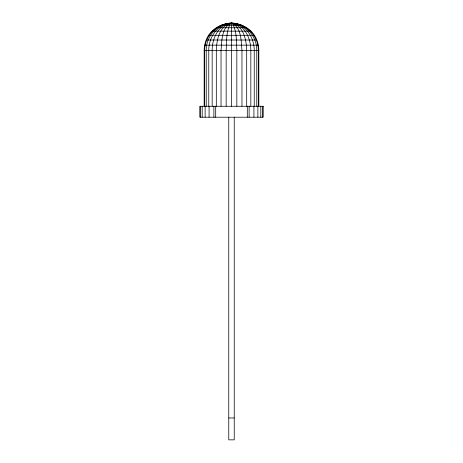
<?xml version="1.0" encoding="UTF-8"?>
<svg xmlns="http://www.w3.org/2000/svg" width="463" height="463" viewBox="0 0 463 463"><rect width="100%" height="100%" fill="white"/><g stroke="black" fill="none" stroke-linecap="round" stroke-linejoin="round"><path stroke-width="0.69" d="M204.16 106.27L204.16 50.49C204.941 14.573 258.059 14.573 258.84 50.49L258.84 106.27M258.319 106.27L258.319 50.49C258.557 36.073 246.038 22.965 231.5 23.15L230.458 23.677C225.99 31.727 226.667 41.56 226.164 50.49L226.164 106.27M256.762 106.27L256.762 50.49C257.046 36.664 245.795 23.081 231.5 23.15C221.372 26.837 221.887 41.577 221.036 50.49L221.036 106.27M254.233 106.27L254.233 50.49C254.511 37.625 245.367 23.358 231.5 23.15C219.398 25.112 216.58 40.235 216.308 50.49L216.308 106.27M250.836 106.27L250.836 50.49C250.952 38.875 244.701 23.954 231.5 23.15C218.299 23.954 212.048 38.875 212.164 50.49L212.164 106.27M246.692 106.27L246.692 50.49C246.42 40.235 243.602 25.112 231.5 23.15C217.633 23.358 208.489 37.625 208.767 50.49L208.767 106.27M241.964 106.27L241.964 50.49C241.113 41.577 241.628 26.837 231.5 23.15C217.205 23.081 205.954 36.664 206.238 50.49L206.238 106.27M236.836 106.27L236.836 50.49C236.333 41.56 237.01 31.727 232.542 23.677L231.5 23.15C216.962 22.965 204.443 36.073 204.681 50.49L204.681 106.27M226.164 23.677L236.836 23.677M221.036 25.233L241.964 25.233M216.308 27.757L246.692 27.757M212.164 31.16L250.836 31.16M208.767 35.304L254.233 35.304M206.238 40.026L256.762 40.026M204.681 45.16L258.319 45.16M204.16 50.49L258.84 50.49M228.768 417.973L234.232 417.973M262.608 106.27L262.608 117.208M260.802 106.27L260.802 117.208M257.874 106.27L257.874 117.208M253.927 106.27L253.927 117.208M249.123 106.27L249.123 117.208M247.306 106.27L247.306 117.208M234.232 117.208L234.232 439.85L228.768 439.85L228.768 117.208M231.5 23.15L231.5 106.27M215.694 106.27L215.694 117.208M213.877 106.27L213.877 117.208M209.073 106.27L209.073 117.208M205.126 106.27L205.126 117.208M202.198 106.27L202.198 117.208M200.392 106.27L200.392 117.208M263.216 106.27L199.784 106.27L199.784 117.208L263.216 117.208L263.216 106.27"/></g></svg>
